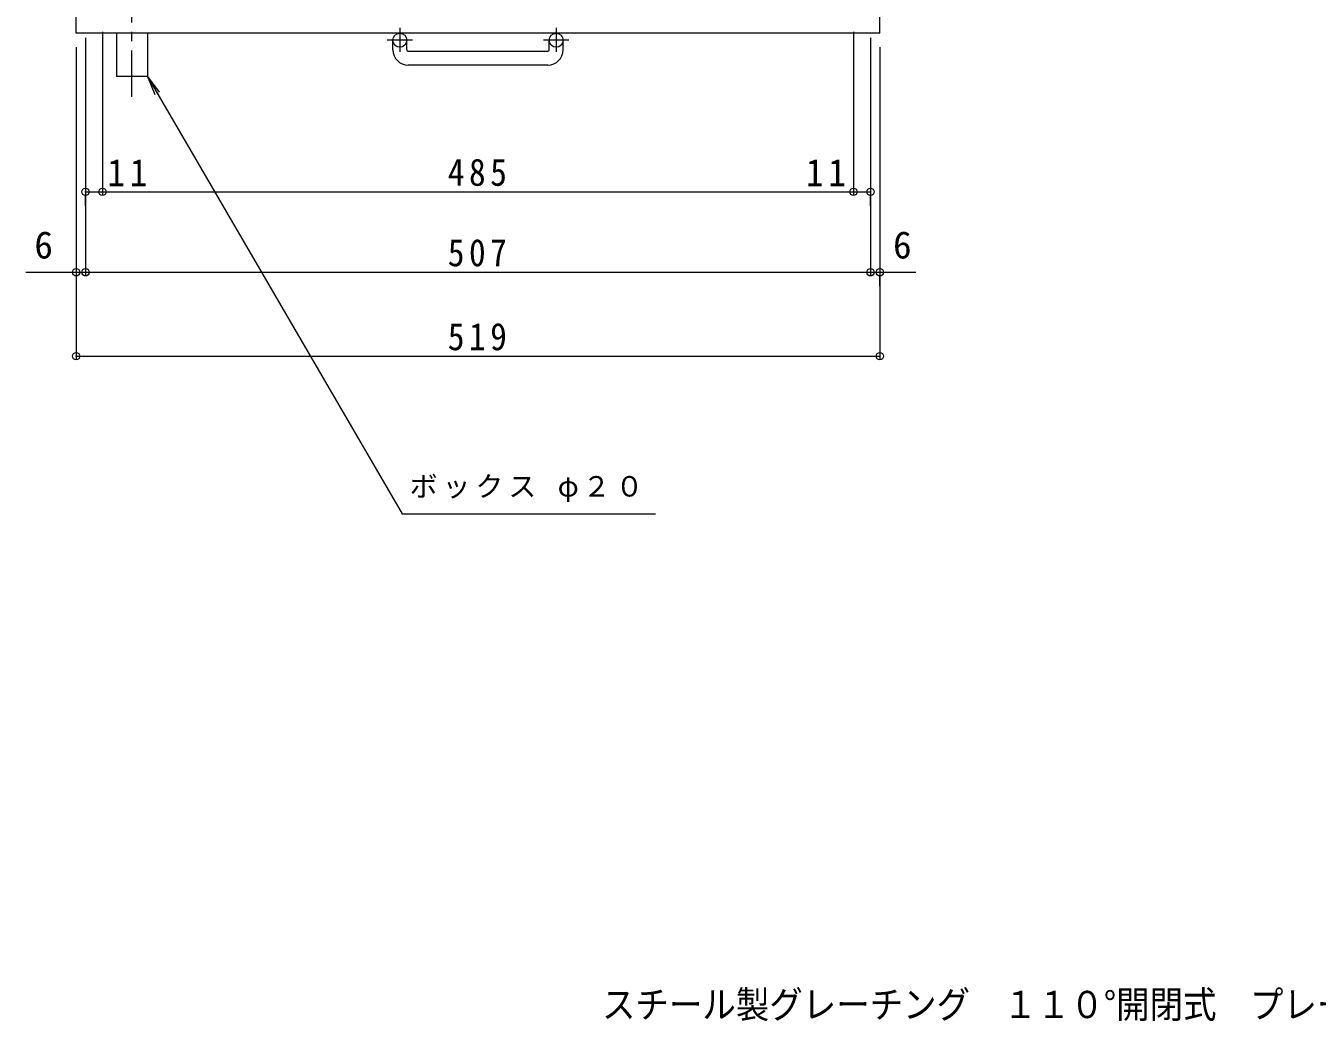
# Model space of a CAD drawing. Units: millimetres, scale not verified. Extents: x -1088 to 1060, y -823 to 790.
# Drawn here: x -884 to -50, y -793 to -151 of the extents above; entities that cross this region are included whole.
import ezdxf
from ezdxf.enums import TextEntityAlignment as Align

# ---------------------------------------------------------------- set-up
doc = ezdxf.new("R2010")
doc.units = ezdxf.units.MM
doc.header["$LTSCALE"] = 6
doc.header["$PDMODE"] = 32
doc.header["$PDSIZE"] = 4.8
doc.linetypes.add('CHAIN1', pattern=[8, 5, -1, 1, -1])
for name, color, linetype, lineweight in [('A-1', 2, 'Continuous', 9), ('A-4', 7, 'Continuous', 9), ('A-5', 7, 'Continuous', 9), ('A-9', 4, 'Continuous', 9)]:
    doc.layers.add(name, color=color, linetype=linetype, lineweight=lineweight)
doc.layers.add('F-5_F-5ﾚｲﾔ', color=2, linetype='Continuous')
doc.styles.add('ＭＳ ゴシック', font='')
doc.styles.get('ＭＳ ゴシック').set_extended_font_data('MS Gothic')

msp = doc.modelspace()

# ---------------------------------------------------------------- linework, layer by layer
at = {"layer": 'A-1'}
for p, q in [((-851.621, -155.466), (-851.621, 564.534)), ((-332.621, -155.466), (-332.621, 564.534)), ((-332.621, -155.466), (-851.621, -155.466)), ((-647.121, -166.067), (-647.121, -159.966)), ((-638.121, -166.067), (-638.121, -159.966)), ((-546.121, -166.067), (-546.121, -159.966)), ((-537.121, -166.067), (-537.121, -159.966)), ((-637.121, -167.067), (-547.121, -167.067)), ((-547.121, -176.067), (-637.121, -176.067))]:
    msp.add_line(p, q, dxfattribs=at)
at = {"layer": 'A-1', "linetype": 'CHAIN1'}
for p, q in [((-642.621, -151.859), (-642.621, -167.456)), ((-541.621, -151.859), (-541.621, -167.456)), ((-634.458, -159.966), (-650.865, -159.966)), ((-533.458, -159.966), (-549.865, -159.966))]:
    msp.add_line(p, q, dxfattribs=at)
at = {"layer": 'A-1'}
for centre in [(-642.621, -159.966), (-541.621, -159.966)]:
    msp.add_circle(centre, 4.5, dxfattribs=at)
for centre, radius, start, end in [((-637.121, -166.067), 10, 180, 270), ((-637.121, -166.067), 1, 180, 270), ((-547.121, -166.067), 10, 270, 0), ((-547.121, -166.067), 1, 270, 0)]:
    msp.add_arc(centre, radius, start, end, dxfattribs=at)
at = {"layer": 'A-4'}
for p, q in [((-834.621, -154.466), (-834.621, -259.616)), ((-349.621, -154.466), (-349.621, -259.616)), ((-851.621, -164.466), (-851.621, -365.746)), ((-845.621, -158.466), (-845.621, -311.552)), ((-338.621, -158.466), (-338.621, -311.552)), ((-332.621, -164.466), (-332.621, -365.746)), ((-845.621, -257.816), (-834.621, -257.816)), ((-834.621, -257.816), (-349.621, -257.816)), ((-349.621, -257.816), (-338.621, -257.816)), ((-845.621, -266.816), (-845.621, -259.616)), ((-338.621, -266.816), (-338.621, -259.616)), ((-884.137, -309.752), (-309.329, -309.752)), ((-332.621, -318.752), (-332.621, -311.552)), ((-851.621, -363.946), (-332.621, -363.946))]:
    msp.add_line(p, q, dxfattribs=at)
for p in [(-845.621, -257.816), (-834.621, -257.816), (-349.621, -257.816), (-338.621, -257.816), (-851.621, -309.752), (-845.621, -309.752), (-338.621, -309.752), (-332.621, -309.752), (-851.621, -363.946), (-332.621, -363.946)]:
    msp.add_point(p, dxfattribs=at)
at = {"layer": 'A-5'}
for p, q in [((-805.621, -183.465), (-798.012, -193.382)), ((-805.621, -183.465), (-800.837, -195.013)), ((-805.621, -183.465), (-641.032, -465.713)), ((-641.032, -465.713), (-477.382, -465.713))]:
    msp.add_line(p, q, dxfattribs=at)
at = {"layer": 'A-9', "linetype": 'CHAIN1'}
msp.add_line((-815.621, -196.492), (-815.621, -122.568), dxfattribs=at)
at = {"layer": 'A-9'}
for p, q in [((-825.621, -155.465), (-825.621, -183.465)), ((-805.621, -155.465), (-805.621, -183.465)), ((-805.621, -183.465), (-825.621, -183.465))]:
    msp.add_line(p, q, dxfattribs=at)

# ---------------------------------------------------------------- texts
at = {"layer": 'A-4', "color": 2, "style": 'ＭＳ ゴシック'}
for p in [(-878.62, -306.152), (-324.072, -306.152)]:
    msp.add_text('6', height=17.6, dxfattribs=at).set_placement(p, align=Align.BOTTOM_LEFT)
at = {"layer": 'A-4', "color": 2, "char_height": 17.6, "attachment_point": 7, "style": 'ＭＳ ゴシック'}
for s, insert in [('\\T1.27;\\W0.95;11', (-831.435, -254.216)), ('\\T1.27;\\W0.9;485', (-611.621, -254.216)), ('\\T1.27;\\W0.95;11', (-380.363, -254.216)), ('\\T1.27;\\W0.9;507', (-611.621, -306.152)), ('\\T1.27;\\W0.9;519', (-611.621, -360.346))]:
    msp.add_mtext(s, dxfattribs=dict(at, insert=insert))
at = {"layer": 'A-5', "insert": (-636.254, -458.127), "char_height": 13.2, "attachment_point": 7, "style": 'ＭＳ ゴシック'}
msp.add_mtext('\\T1.18;ボックス\\~φ２０', dxfattribs=at)
at = {"layer": 'F-5_F-5ﾚｲﾔ', "style": 'ＭＳ ゴシック', "width": 0.9}
msp.add_text('スチール製グレーチング\u3000１１０°開閉式\u3000プレーンタイプ', height=17.6, dxfattribs=at).set_placement((-512.046, -796.524), align=Align.BOTTOM_LEFT)

doc.saveas('drawing.dxf')
